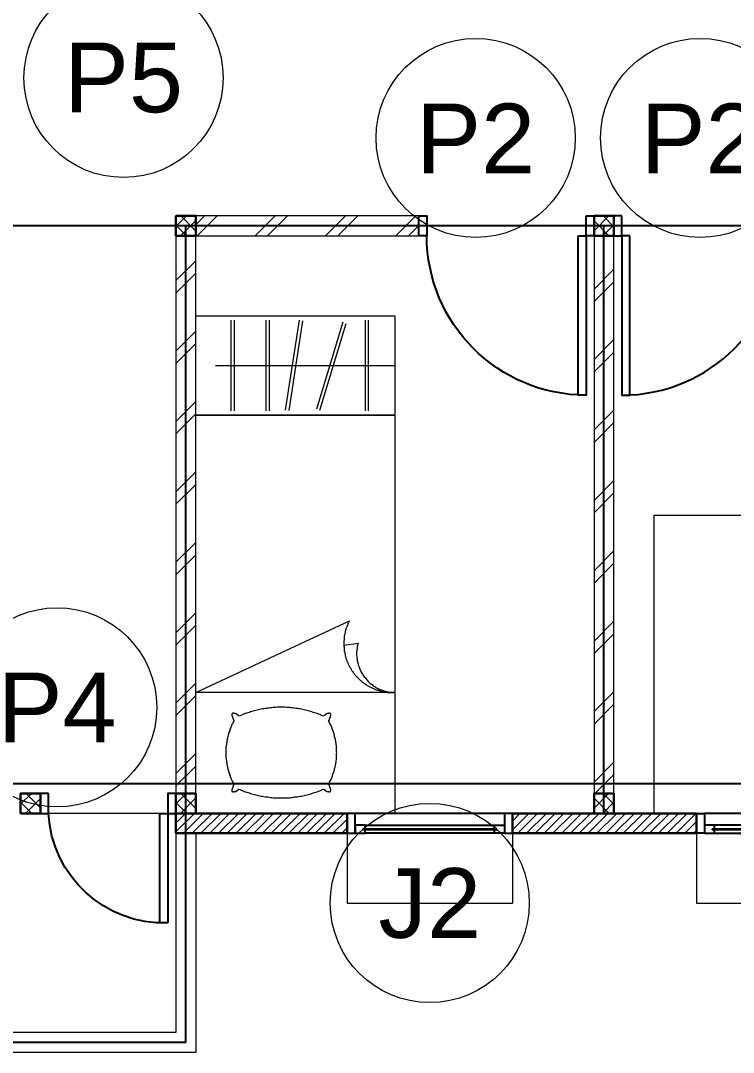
# Model space of a CAD drawing. Header units: millimetres. Extents: x -108 to 357, y -17 to 192.
# Drawn here: x 9.72 to 13.3, y 131.51 to 136.69 of the extents above; entities that cross this region are included whole.
import ezdxf
from ezdxf.enums import TextEntityAlignment as Align

# ---------------------------------------------------------------- set-up
doc = ezdxf.new("R2010")
doc.units = ezdxf.units.MM
for name, color, linetype, lineweight in [('ars', 11, 'Continuous', 0), ('KACA', 151, 'Continuous', 5), ('KOL', 1, 'Continuous', 30), ('KOLOM', 4, 'Continuous', 9), ('lan', 7, 'Continuous', 15), ('NOT', 7, 'Continuous', 20), ('tem', 5, 'Continuous', 20)]:
    doc.layers.add(name, color=color, linetype=linetype, lineweight=lineweight)
doc.layers.add('as', color=1, linetype='Continuous', plot=False)
doc.layers.add('Kusen', color=30, linetype='Continuous')
doc.styles.add('S', font='simplex', dxfattribs={"width": 0.75})
doc.styles.get("Standard").update_dxf_attribs({"font": 'arial.ttf'})
pattern_1 = [(225, (-516.67873, 383.079584), (0.0220970869, -0.0220970869), [])]

# ---------------------------------------------------------------- blocks, each defined once
blk = doc.blocks.new('T. J1')
at = {"layer": 'Kusen'}
for p, q in [((-0.7188, 0.1), (-0.0688, 0.1)), ((-0.0688, 0.06), (-0.7188, 0.06)), ((0.7212, 0.1), (0.0712, 0.1)), ((0.0712, 0.06), (0.7212, 0.06)), ((-0.0188, 0), (-0.7688, 0)), ((0.0212, 0), (0.7712, 0))]:
    blk.add_line(p, q, dxfattribs=at)
for points in [[(-0.8088, 0), (-0.7688, 0), (-0.7688, 0.1), (-0.8088, 0.1)], [(-0.0188, 0), (0.0212, 0), (0.0212, 0.1), (-0.0188, 0.1)], [(0.8112, 0), (0.7712, 0), (0.7712, 0.1), (0.8112, 0.1)]]:
    blk.add_lwpolyline(points, close=True, dxfattribs=at)
for points in [[(-0.7188, 0.0775), (-0.7188, 0.06), (-0.7688, 0.06), (-0.7688, 0.1), (-0.7188, 0.1), (-0.7188, 0.0825), (-0.7288, 0.0825), (-0.7288, 0.0775), (-0.7188, 0.0775)], [(-0.0688, 0.0775), (-0.0688, 0.06), (-0.0188, 0.06), (-0.0188, 0.1), (-0.0688, 0.1), (-0.0688, 0.0825), (-0.0588, 0.0825), (-0.0588, 0.0775), (-0.0688, 0.0775)], [(0.0712, 0.0775), (0.0712, 0.06), (0.0212, 0.06), (0.0212, 0.1), (0.0712, 0.1), (0.0712, 0.0825), (0.0612, 0.0825), (0.0612, 0.0775), (0.0712, 0.0775)], [(0.7212, 0.0775), (0.7212, 0.06), (0.7712, 0.06), (0.7712, 0.1), (0.7212, 0.1), (0.7212, 0.0825), (0.7312, 0.0825), (0.7312, 0.0775), (0.7212, 0.0775)]]:
    blk.add_lwpolyline(points, dxfattribs=at)
at = {"layer": 'Kusen', "color": 141}
for points in [[(-0.7288, 0.0775), (-0.0588, 0.0775), (-0.0588, 0.0825), (-0.7288, 0.0825)], [(0.7312, 0.0775), (0.0612, 0.0775), (0.0612, 0.0825), (0.7312, 0.0825)]]:
    blk.add_lwpolyline(points, close=True, dxfattribs=at)
blk = doc.blocks.new('T. J2')
at = {"layer": 'KACA', "color": 141}
blk.add_lwpolyline([(-0.3792, 0.0775), (0.2908, 0.0775), (0.2908, 0.0825), (-0.3792, 0.0825)], close=True, dxfattribs=at)
at = {"layer": 'Kusen'}
for p, q in [((-0.3692, 0.1), (0.2808, 0.1)), ((0.2808, 0.06), (-0.3692, 0.06)), ((-0.4192, 0), (0.3308, 0))]:
    blk.add_line(p, q, dxfattribs=at)
for points in [[(-0.4592, 0), (-0.4192, 0), (-0.4192, 0.1), (-0.4592, 0.1)], [(0.3308, 0), (0.3708, 0), (0.3708, 0.1), (0.3308, 0.1)]]:
    blk.add_lwpolyline(points, close=True, dxfattribs=at)
for points in [[(-0.3692, 0.0775), (-0.3692, 0.06), (-0.4192, 0.06), (-0.4192, 0.1), (-0.3692, 0.1), (-0.3692, 0.0825), (-0.3792, 0.0825), (-0.3792, 0.0775), (-0.3692, 0.0775)], [(0.2808, 0.0775), (0.2808, 0.06), (0.3308, 0.06), (0.3308, 0.1), (0.2808, 0.1), (0.2808, 0.0825), (0.2908, 0.0825), (0.2908, 0.0775), (0.2808, 0.0775)]]:
    blk.add_lwpolyline(points, dxfattribs=at)
blk = doc.blocks.new('P.80')
at = {"layer": 'Kusen'}
for points in [[(-69.8094, -74.8368), (-69.7694, -74.8368), (-69.7694, -74.0368), (-69.8094, -74.0368)], [(-70.6094, -74.9368), (-70.5694, -74.9368), (-70.5694, -74.8368), (-70.6094, -74.8368)], [(-69.7694, -74.9368), (-69.7294, -74.9368), (-69.7294, -74.8368), (-69.7694, -74.8368)]]:
    blk.add_lwpolyline(points, close=True, dxfattribs=at)
blk.add_arc((-69.7694, -74.8368), 0.8, 90, 180, dxfattribs=at)
blk = doc.blocks.new('K 10.10')
at = {"layer": 'ars'}
h = blk.add_hatch(dxfattribs=at)
h.set_pattern_fill('_USER', color=256, scale=0.05, angle=45, double=1, pattern_type=0)
h.set_pattern_definition([(45, (0, 0), (-0.035355339, 0.035355339), []), (135, (0, 0), (-0.035355339, -0.035355339), [])])
h.paths.add_polyline_path([(1560.5383, 1380.4069), (1560.6383, 1380.4069), (1560.6383, 1380.5069), (1560.5383, 1380.5069)])
at = {"layer": 'KOL'}
blk.add_lwpolyline([(1560.5383, 1380.4069), (1560.6383, 1380.4069), (1560.6383, 1380.5069), (1560.5383, 1380.5069)], close=True, dxfattribs=at)
blk = doc.blocks.new('P.60')
at = {"layer": 'Kusen'}
for points in [[(1472.8348, 997.5354), (1472.8748, 997.5354), (1472.8748, 997.4354), (1472.8348, 997.4354)], [(1473.4748, 997.5354), (1473.5148, 997.5354), (1473.5148, 997.4354), (1473.4748, 997.4354)], [(1472.8748, 996.8854), (1472.9148, 996.8854), (1472.9148, 997.4354), (1472.8748, 997.4354)]]:
    blk.add_lwpolyline(points, close=True, dxfattribs=at)
blk.add_arc((1472.8948, 997.4658), 0.5808, 268.0266, 356.9943, dxfattribs=at)
blk = doc.blocks.new('BED2')
blk.add_lwpolyline([(-0.4994, 1.9988), (0.4994, 1.9988), (0.4994, 0), (-0.4994, 0)], close=True)
for points in [[(0.4994, 1.9988), (0.4994, 0)], [(0.2827, 1.8765), (0.2766, 1.8789), (0.2706, 1.8826), (0.2633, 1.885), (0.2573, 1.8874), (0.2512, 1.8898), (0.2439, 1.8923), (0.2379, 1.8947), (0.2306, 1.8959), (0.2246, 1.8983), (0.2185, 1.9007), (0.2113, 1.9019), (0.2052, 1.9044), (0.1979, 1.9056), (0.1919, 1.9068), (0.1846, 1.9092), (0.1786, 1.9104), (0.1713, 1.9116), (0.1653, 1.9128), (0.158, 1.914), (0.1519, 1.9153), (0.1447, 1.9165), (0.1374, 1.9165), (0.1314, 1.9177), (0.1241, 1.9189), (0.118, 1.9189), (0.1108, 1.9201), (0.1047, 1.9201), (0.0975, 1.9201), (0.0902, 1.9213), (0.0841, 1.9213), (0.0769, 1.9213), (0.0708, 1.9213), (0.0636, 1.9213), (0.0563, 1.9213), (0.0502, 1.9213), (0.043, 1.9201), (0.0369, 1.9201), (0.0297, 1.9201), (0.0224, 1.9189), (0.0163, 1.9189), (0.0091, 1.9177), (0.003, 1.9165), (-0.0042, 1.9165), (-0.0115, 1.9153), (-0.0176, 1.914), (-0.0248, 1.9128), (-0.0309, 1.9116), (-0.0381, 1.9104), (-0.0442, 1.9092), (-0.0515, 1.9068), (-0.0575, 1.9056), (-0.0648, 1.9044), (-0.0708, 1.9019), (-0.0781, 1.9007), (-0.0841, 1.8983), (-0.0902, 1.8959), (-0.0975, 1.8947), (-0.1035, 1.8923), (-0.1108, 1.8898), (-0.1168, 1.8874), (-0.1229, 1.885), (-0.1301, 1.8826), (-0.1362, 1.8789), (-0.1423, 1.8765)], [(-0.1435, 1.8765), (-0.1435, 1.8765), (-0.1435, 1.8765), (-0.1447, 1.8765), (-0.1447, 1.8777), (-0.1447, 1.8789), (-0.1471, 1.8789), (-0.1471, 1.8814), (-0.1495, 1.8814), (-0.1495, 1.8826), (-0.1495, 1.8826), (-0.1495, 1.8838), (-0.1519, 1.8838), (-0.1519, 1.8862), (-0.1556, 1.8862), (-0.1556, 1.8874), (-0.158, 1.8874), (-0.158, 1.8886), (-0.1592, 1.8886), (-0.1592, 1.8886), (-0.1689, 1.8886), (-0.1689, 1.8898), (-0.1701, 1.8898), (-0.1701, 1.891), (-0.1737, 1.891), (-0.1737, 1.8898), (-0.1737, 1.8898), (-0.1737, 1.8886), (-0.1774, 1.8886), (-0.1774, 1.8886), (-0.1774, 1.8886), (-0.1774, 1.8862), (-0.1786, 1.8862), (-0.1786, 1.8789), (-0.1774, 1.8789), (-0.1774, 1.8765), (-0.1774, 1.8765), (-0.1774, 1.8729), (-0.1762, 1.8729), (-0.1762, 1.8705), (-0.1749, 1.8705), (-0.1749, 1.868), (-0.1737, 1.868), (-0.1737, 1.8668), (-0.1737, 1.8668), (-0.1737, 1.8632), (-0.1725, 1.8632), (-0.1725, 1.8608), (-0.1713, 1.8608), (-0.1713, 1.8571), (-0.1713, 1.8571), (-0.1713, 1.8559), (-0.1701, 1.8559), (-0.1701, 1.8547), (-0.1689, 1.8547), (-0.1689, 1.8523), (-0.1677, 1.8523)], [(0.3081, 1.8523), (0.3081, 1.8523), (0.3081, 1.8547), (0.3093, 1.8547), (0.3093, 1.8559), (0.3105, 1.8559), (0.3105, 1.8571), (0.3117, 1.8571), (0.3117, 1.8608), (0.3117, 1.8608), (0.3117, 1.8632), (0.313, 1.8632), (0.313, 1.8668), (0.3142, 1.8668), (0.3142, 1.868), (0.3142, 1.868), (0.3142, 1.8705), (0.3154, 1.8705), (0.3154, 1.8729), (0.3166, 1.8729), (0.3166, 1.8765), (0.3178, 1.8765), (0.3178, 1.8789), (0.3178, 1.8789), (0.3178, 1.8862), (0.3178, 1.8862), (0.3178, 1.8886), (0.3166, 1.8886), (0.3166, 1.8886), (0.3142, 1.8886), (0.3142, 1.8898), (0.313, 1.8898), (0.313, 1.891), (0.3093, 1.891), (0.3093, 1.8898), (0.3081, 1.8898), (0.3081, 1.8886), (0.2996, 1.8886), (0.2996, 1.8886), (0.2972, 1.8886), (0.2972, 1.8874), (0.296, 1.8874), (0.296, 1.8862), (0.2924, 1.8862), (0.2924, 1.8838), (0.29, 1.8838), (0.29, 1.8826), (0.2887, 1.8826), (0.2887, 1.8814), (0.2863, 1.8814), (0.2863, 1.8789), (0.2851, 1.8789), (0.2851, 1.8777), (0.2839, 1.8777), (0.2839, 1.8765), (0.2839, 1.8765), (0.2839, 1.8765), (0.2827, 1.8765)], [(-0.1677, 1.8523), (-0.1701, 1.8475), (-0.1725, 1.8426), (-0.1749, 1.8378), (-0.1774, 1.8329), (-0.1798, 1.8293), (-0.1822, 1.8245), (-0.1834, 1.8196), (-0.1858, 1.8148), (-0.187, 1.8099), (-0.1895, 1.8051), (-0.1907, 1.799), (-0.1931, 1.7942), (-0.1943, 1.7893), (-0.1955, 1.7845), (-0.1967, 1.7797), (-0.1979, 1.7748), (-0.1992, 1.77), (-0.2004, 1.7651), (-0.2016, 1.7591), (-0.2028, 1.7542), (-0.204, 1.7494), (-0.204, 1.7446), (-0.2052, 1.7397), (-0.2052, 1.7349), (-0.2064, 1.7288), (-0.2064, 1.724), (-0.2076, 1.7191), (-0.2076, 1.7143), (-0.2076, 1.7082), (-0.2076, 1.7034), (-0.2076, 1.6985), (-0.2088, 1.6937), (-0.2076, 1.6877), (-0.2076, 1.6828), (-0.2076, 1.678), (-0.2076, 1.6731), (-0.2076, 1.6683), (-0.2064, 1.6622), (-0.2064, 1.6574), (-0.2052, 1.6525), (-0.2052, 1.6477), (-0.204, 1.6429), (-0.204, 1.6368), (-0.2028, 1.632), (-0.2016, 1.6271), (-0.2004, 1.6223), (-0.1992, 1.6174), (-0.1979, 1.6126), (-0.1967, 1.6065), (-0.1955, 1.6017), (-0.1943, 1.5969), (-0.1931, 1.592), (-0.1907, 1.5872), (-0.1895, 1.5823), (-0.187, 1.5775), (-0.1858, 1.5726), (-0.1834, 1.5678), (-0.1822, 1.563), (-0.1798, 1.5581), (-0.1774, 1.5533), (-0.1749, 1.5484), (-0.1725, 1.5436), (-0.1701, 1.5387), (-0.1677, 1.5339)], [(0.3081, 1.5339), (0.3105, 1.5387), (0.313, 1.5436), (0.3154, 1.5484), (0.3178, 1.5533), (0.3202, 1.5581), (0.3226, 1.563), (0.3238, 1.5678), (0.3263, 1.5726), (0.3275, 1.5775), (0.3299, 1.5823), (0.3311, 1.5872), (0.3335, 1.592), (0.3347, 1.5969), (0.336, 1.6017), (0.3372, 1.6065), (0.3384, 1.6126), (0.3396, 1.6174), (0.3408, 1.6223), (0.342, 1.6271), (0.3432, 1.632), (0.3444, 1.6368), (0.3444, 1.6429), (0.3456, 1.6477), (0.3456, 1.6525), (0.3469, 1.6574), (0.3469, 1.6622), (0.3481, 1.6683), (0.3481, 1.6731), (0.3481, 1.678), (0.3481, 1.6828), (0.3493, 1.6889), (0.3493, 1.6937), (0.3493, 1.6985), (0.3481, 1.7034), (0.3481, 1.7082), (0.3481, 1.7143), (0.3481, 1.7191), (0.3469, 1.724), (0.3469, 1.7288), (0.3456, 1.7349), (0.3456, 1.7397), (0.3444, 1.7446), (0.3444, 1.7494), (0.3432, 1.7542), (0.342, 1.7591), (0.3408, 1.7651), (0.3396, 1.77), (0.3384, 1.7748), (0.3372, 1.7797), (0.336, 1.7845), (0.3347, 1.7893), (0.3335, 1.7942), (0.3311, 1.799), (0.3299, 1.8051), (0.3275, 1.8099), (0.3263, 1.8148), (0.3238, 1.8196), (0.3226, 1.8245), (0.3202, 1.8293), (0.3178, 1.8329), (0.3154, 1.8378), (0.313, 1.8426), (0.3105, 1.8475), (0.3081, 1.8523)], [(-0.1677, 1.5339), (-0.1689, 1.5339), (-0.1689, 1.5327), (-0.1701, 1.5327), (-0.1701, 1.5303), (-0.1713, 1.5303), (-0.1713, 1.5278), (-0.1713, 1.5278), (-0.1713, 1.5254), (-0.1725, 1.5254), (-0.1725, 1.523), (-0.1737, 1.523), (-0.1737, 1.5206), (-0.1737, 1.5206), (-0.1737, 1.5182), (-0.1749, 1.5182), (-0.1749, 1.5169), (-0.1762, 1.5169), (-0.1762, 1.5145), (-0.1774, 1.5145), (-0.1774, 1.5097), (-0.1774, 1.5097), (-0.1774, 1.5073), (-0.1786, 1.5073), (-0.1786, 1.5), (-0.1774, 1.5), (-0.1774, 1.4988), (-0.1774, 1.4988), (-0.1774, 1.4976), (-0.1737, 1.4976), (-0.1737, 1.4964), (-0.1737, 1.4964), (-0.1737, 1.4964), (-0.1701, 1.4964), (-0.1701, 1.4964), (-0.1689, 1.4964), (-0.1689, 1.4976), (-0.1592, 1.4976), (-0.1592, 1.4988), (-0.158, 1.4988), (-0.158, 1.5), (-0.1556, 1.5), (-0.1556, 1.5), (-0.1519, 1.5), (-0.1519, 1.5024), (-0.1495, 1.5024), (-0.1495, 1.5048), (-0.1495, 1.5048), (-0.1495, 1.5061), (-0.1471, 1.5061), (-0.1471, 1.5073), (-0.1447, 1.5073), (-0.1447, 1.5085), (-0.1447, 1.5085), (-0.1435, 1.5085), (-0.1435, 1.5097), (-0.1435, 1.5097)], [(-0.1423, 1.5109), (-0.1362, 1.5085), (-0.1289, 1.5048), (-0.1229, 1.5024), (-0.1168, 1.5), (-0.1108, 1.4976), (-0.1035, 1.4952), (-0.0975, 1.4939), (-0.0902, 1.4915), (-0.0841, 1.4891), (-0.0781, 1.4879), (-0.0708, 1.4855), (-0.0648, 1.4843), (-0.0575, 1.4818), (-0.0515, 1.4806), (-0.0442, 1.4794), (-0.0381, 1.477), (-0.0309, 1.4758), (-0.0248, 1.4746), (-0.0176, 1.4734), (-0.0115, 1.4722), (-0.0042, 1.4722), (0.003, 1.4709), (0.0091, 1.4697), (0.0163, 1.4685), (0.0224, 1.4685), (0.0297, 1.4673), (0.0369, 1.4673), (0.043, 1.4673), (0.0502, 1.4661), (0.0563, 1.4661), (0.0636, 1.4661), (0.0708, 1.4661), (0.0769, 1.4661), (0.0841, 1.4661), (0.0902, 1.4661), (0.0975, 1.4673), (0.1047, 1.4673), (0.1108, 1.4673), (0.118, 1.4685), (0.1241, 1.4685), (0.1314, 1.4697), (0.1386, 1.4709), (0.1447, 1.4722), (0.1519, 1.4722), (0.158, 1.4734), (0.1653, 1.4746), (0.1713, 1.4758), (0.1786, 1.477), (0.1846, 1.4794), (0.1919, 1.4806), (0.1979, 1.4818), (0.2052, 1.4843), (0.2113, 1.4855), (0.2185, 1.4879), (0.2246, 1.4891), (0.2306, 1.4915), (0.2379, 1.4939), (0.2439, 1.4952), (0.2512, 1.4976), (0.2573, 1.5), (0.2633, 1.5024), (0.2706, 1.5061), (0.2766, 1.5085), (0.2827, 1.5109)], [(0.2827, 1.5097), (0.2839, 1.5097)], [(0.2839, 1.5097), (0.2839, 1.5085), (0.2839, 1.5085), (0.2839, 1.5085), (0.2851, 1.5085), (0.2851, 1.5073), (0.2863, 1.5073), (0.2863, 1.5061), (0.2887, 1.5061), (0.2887, 1.5048), (0.29, 1.5048), (0.29, 1.5024), (0.2924, 1.5024), (0.2924, 1.5), (0.296, 1.5), (0.296, 1.5), (0.2972, 1.5), (0.2972, 1.4988), (0.2996, 1.4988), (0.2996, 1.4976), (0.3081, 1.4976), (0.3081, 1.4964), (0.3093, 1.4964), (0.3093, 1.4964), (0.313, 1.4964), (0.313, 1.4964), (0.3142, 1.4964), (0.3142, 1.4976), (0.3166, 1.4976), (0.3166, 1.4988), (0.3178, 1.4988), (0.3178, 1.5), (0.3178, 1.5), (0.3178, 1.5073), (0.3178, 1.5073), (0.3178, 1.5097), (0.3166, 1.5097), (0.3166, 1.5145), (0.3154, 1.5145), (0.3154, 1.5169), (0.3142, 1.5169), (0.3142, 1.5182), (0.3142, 1.5182), (0.3142, 1.5206), (0.313, 1.5206), (0.313, 1.523), (0.3117, 1.523), (0.3117, 1.5254), (0.3117, 1.5254), (0.3117, 1.5278), (0.3105, 1.5278), (0.3105, 1.5303), (0.3093, 1.5303), (0.3093, 1.5327), (0.3081, 1.5327), (0.3081, 1.5339), (0.3081, 1.5339)], [(-0.3154, 1.1441), (-0.3142, 1.1501), (-0.313, 1.155), (-0.3117, 1.161), (-0.3105, 1.1659), (-0.3105, 1.1719), (-0.3093, 1.1768), (-0.3093, 1.1828), (-0.3081, 1.1877), (-0.3081, 1.1937), (-0.3081, 1.1998), (-0.3081, 1.2046), (-0.3093, 1.2107), (-0.3093, 1.2155), (-0.3105, 1.2215), (-0.3105, 1.2264), (-0.3117, 1.2324), (-0.313, 1.2373), (-0.3142, 1.2433), (-0.3154, 1.2482), (-0.3166, 1.253), (-0.319, 1.2591), (-0.3202, 1.2639), (-0.3226, 1.2688), (-0.3238, 1.2748), (-0.3263, 1.2797), (-0.3287, 1.2845), (-0.3311, 1.2893), (-0.3347, 1.2942), (-0.3372, 1.299), (-0.3396, 1.3039), (-0.3432, 1.3087), (-0.3469, 1.3136), (-0.3505, 1.3172), (-0.3541, 1.322), (-0.3577, 1.3257), (-0.3614, 1.3305), (-0.365, 1.3341), (-0.3686, 1.3378), (-0.3735, 1.3426), (-0.3771, 1.3462), (-0.3808, 1.3499), (-0.3856, 1.3523), (-0.3904, 1.3559), (-0.3953, 1.3596), (-0.3989, 1.362), (-0.4038, 1.3644), (-0.4086, 1.368), (-0.4134, 1.3705), (-0.4183, 1.3729), (-0.4231, 1.3753), (-0.4292, 1.3777), (-0.434, 1.3789), (-0.4389, 1.3814), (-0.4437, 1.3826), (-0.4498, 1.385), (-0.4546, 1.3862), (-0.4607, 1.3874), (-0.4655, 1.3886), (-0.4715, 1.3898), (-0.4764, 1.3898), (-0.4824, 1.391), (-0.4873, 1.391), (-0.4933, 1.3923), (-0.4994, 1.3923)], [(-0.2718, 1.0315), (-0.2706, 1.0351), (-0.2682, 1.0387), (-0.2669, 1.0424), (-0.2645, 1.046), (-0.2633, 1.0496), (-0.2621, 1.0533), (-0.2609, 1.0581), (-0.2585, 1.0617), (-0.2573, 1.0654), (-0.2561, 1.069), (-0.2548, 1.0726), (-0.2536, 1.0763), (-0.2524, 1.0811), (-0.2512, 1.0847), (-0.2512, 1.0884), (-0.25, 1.092), (-0.2488, 1.0956), (-0.2488, 1.1005), (-0.2476, 1.1041), (-0.2464, 1.1077), (-0.2464, 1.1114), (-0.2464, 1.1162), (-0.2452, 1.1199), (-0.2452, 1.1235), (-0.2452, 1.1283), (-0.2439, 1.132), (-0.2439, 1.1356), (-0.2439, 1.1392), (-0.2439, 1.1441), (-0.2439, 1.1477), (-0.2439, 1.1513), (-0.2439, 1.1562), (-0.2439, 1.1598), (-0.2452, 1.1634), (-0.2452, 1.1671), (-0.2452, 1.1719), (-0.2464, 1.1755), (-0.2464, 1.1792), (-0.2464, 1.1828), (-0.2476, 1.1877), (-0.2488, 1.1913), (-0.2488, 1.1949), (-0.25, 1.1985), (-0.2512, 1.2034), (-0.2512, 1.207), (-0.2524, 1.2107), (-0.2536, 1.2143), (-0.2548, 1.2179), (-0.2561, 1.2228), (-0.2573, 1.2264), (-0.2585, 1.23), (-0.2597, 1.2337), (-0.2621, 1.2373), (-0.2633, 1.2409), (-0.2645, 1.2446), (-0.2657, 1.2482), (-0.2682, 1.2518), (-0.2694, 1.2554), (-0.2718, 1.2591), (-0.273, 1.2627), (-0.2754, 1.2663), (-0.2778, 1.27), (-0.2803, 1.2736), (-0.2815, 1.2772), (-0.2839, 1.2809), (-0.2863, 1.2845), (-0.2887, 1.2869), (-0.2912, 1.2906), (-0.2936, 1.2942), (-0.296, 1.2966), (-0.2984, 1.3002), (-0.3008, 1.3039), (-0.3033, 1.3063), (-0.3057, 1.3099), (-0.3093, 1.3123), (-0.3117, 1.316), (-0.3142, 1.3184), (-0.3178, 1.3208), (-0.3202, 1.3245), (-0.3226, 1.3269), (-0.3263, 1.3293), (-0.3287, 1.3317), (-0.3323, 1.3354), (-0.3347, 1.3378), (-0.3384, 1.3402), (-0.342, 1.3426), (-0.3444, 1.345), (-0.3481, 1.3475), (-0.3517, 1.3487), (-0.3541, 1.3511), (-0.3577, 1.3535), (-0.3614, 1.3559), (-0.365, 1.3584), (-0.3686, 1.3596), (-0.3711, 1.362), (-0.3747, 1.3632), (-0.3783, 1.3656), (-0.382, 1.3668), (-0.3856, 1.3692), (-0.3892, 1.3705), (-0.3929, 1.3717), (-0.3965, 1.3741), (-0.4001, 1.3753), (-0.4038, 1.3765), (-0.4074, 1.3777), (-0.411, 1.3789), (-0.4159, 1.3801), (-0.4195, 1.3814), (-0.4231, 1.3826), (-0.4268, 1.3838), (-0.4304, 1.385), (-0.4352, 1.3862), (-0.4389, 1.3862), (-0.4425, 1.3874), (-0.4461, 1.3886), (-0.451, 1.3886), (-0.4546, 1.3898), (-0.4582, 1.3898), (-0.4619, 1.391), (-0.4667, 1.391), (-0.4703, 1.391), (-0.474, 1.3923), (-0.4788, 1.3923), (-0.4824, 1.3923), (-0.4873, 1.3923), (-0.4909, 1.3923), (-0.4946, 1.3923), (-0.4994, 1.3923)], [(-0.4994, 1.391), (0.4994, 1.391)], [(0.4994, 1.391), (-0.273, 1.0315)], [(-0.2439, 1.1538), (-0.3166, 1.1441)], [(-0.4994, 0), (0.4994, 0)], [(0.4994, -0.4988), (-0.4994, -0.4988), (-0.4994, 0), (0.4994, 0), (0.4994, -0.4988)], [(-0.3686, -0.0218), (-0.3686, -0.477)], [(-0.3505, -0.477), (-0.3505, -0.0218)], [(-0.1241, -0.0254), (-0.2561, -0.4613)], [(-0.2391, -0.4685), (-0.1071, -0.0315)], [(0.0309, -0.0242), (-0.0381, -0.4746)], [(-0.02, -0.477), (0.0502, -0.0266)], [(0.1289, -0.0218), (0.1289, -0.477)], [(0.1471, -0.477), (0.1471, -0.0218)], [(0.3057, -0.0218), (0.3057, -0.477)], [(0.3238, -0.477), (0.3238, -0.0218)], [(0.4001, -0.2494), (-0.4994, -0.2494)]]:
    blk.add_lwpolyline(points)
blk = doc.blocks.new('BED1')
at = {"color": 0, "linetype": 'Continuous'}
for points in [[(1.9976, 0), (1.9976, 1.4976), (0, 1.4976), (0, 0), (1.9976, 0)], [(1.5484, 1.0993), (1.1489, 1.0993), (1.1489, 1.4976), (1.5484, 1.0993)], [(1.9346, 1.3656), (1.9443, 1.2458), (1.9467, 1.1259), (1.9467, 1.0061), (1.9443, 0.8862), (1.9346, 0.7663), (1.707, 0.7809), (1.586, 0.7663), (1.6017, 1.1404), (1.586, 1.3656), (1.8717, 1.3426), (1.9346, 1.3656)], [(1.4492, 1.0993), (1.4492, 0)], [(1.5484, 1.0993), (1.5484, 0)], [(1.9298, 0.1235), (1.7724, 0.138), (1.5799, 0.1235), (1.5981, 0.2833), (1.5799, 0.7228), (1.6634, 0.7094), (1.9298, 0.7228)], [(1.9298, 0.1235), (1.931, 0.1332), (1.9322, 0.1429), (1.9334, 0.1513), (1.9346, 0.161), (1.9346, 0.1707), (1.9358, 0.1804), (1.937, 0.1889), (1.9383, 0.1985), (1.9383, 0.2082), (1.9395, 0.2179), (1.9407, 0.2264), (1.9407, 0.2361), (1.9419, 0.2458), (1.9419, 0.2542), (1.9431, 0.2639), (1.9431, 0.2736), (1.9443, 0.2833), (1.9443, 0.2918), (1.9455, 0.3015), (1.9455, 0.3111), (1.9455, 0.3208), (1.9467, 0.3293), (1.9467, 0.339), (1.9467, 0.3487), (1.9467, 0.3584), (1.9479, 0.3668), (1.9479, 0.3765), (1.9479, 0.3862), (1.9479, 0.3959), (1.9479, 0.4044), (1.9479, 0.414), (1.9479, 0.4237), (1.9479, 0.4334), (1.9479, 0.4419), (1.9479, 0.4516), (1.9479, 0.4613), (1.9479, 0.4709), (1.9479, 0.4794), (1.9467, 0.4891), (1.9467, 0.4988), (1.9467, 0.5085), (1.9467, 0.5169), (1.9455, 0.5266), (1.9455, 0.5363), (1.9455, 0.546), (1.9443, 0.5545), (1.9443, 0.5642), (1.9431, 0.5738), (1.9431, 0.5835), (1.9419, 0.592), (1.9419, 0.6017), (1.9407, 0.6114), (1.9407, 0.6199), (1.9395, 0.6295), (1.9383, 0.6392), (1.9383, 0.6489), (1.937, 0.6574), (1.9358, 0.6671), (1.9346, 0.6768), (1.9346, 0.6864), (1.9334, 0.6949), (1.9322, 0.7046), (1.931, 0.7143), (1.9298, 0.7228)]]:
    blk.add_lwpolyline(points, dxfattribs=at)
blk = doc.blocks.new('typikal-1a')
at = {"layer": 'as'}
for p, q in [((0, 2.8), (6.2, 2.8)), ((2.5, -0.15), (2.5, 2.8)), ((4.6, -1.3), (4.6, 2.8)), ((4.6, -1.3), (6.2, -1.3))]:
    blk.add_line(p, q, dxfattribs=at)
at = {"layer": 'KOL'}
for points in [[(2.035, -0.15), (2.96, -0.15), (2.96, -0.25), (2.035, -0.25)], [(3.79, -0.15), (4.65, -0.15), (4.65, -0.25), (3.79, -0.25)]]:
    blk.add_lwpolyline(points, close=True, dxfattribs=at)
at = {"layer": 'lan'}
for p, q in [((4.73, -0.15), (5.29, -0.15)), ((4.55, -0.25), (4.55, -1.35)), ((4.65, -0.25), (4.65, -1.25)), ((4.65, -1.25), (6.15, -1.25)), ((4.55, -1.35), (6.2, -1.35))]:
    blk.add_line(p, q, dxfattribs=at)
at = {"layer": 'tem'}
for points in [[(4.55, 2.75), (3.43, 2.75), (3.43, 2.85), (4.55, 2.85)], [(2.45, 2.75), (2.55, 2.75), (2.55, -0.05), (2.45, -0.05)], [(4.55, 2.75), (4.65, 2.75), (4.65, -0.05), (4.55, -0.05)]]:
    blk.add_lwpolyline(points, close=True, dxfattribs=at)
at = {"layer": 'ars', "xscale": -1, "rotation": 180}
blk.add_blockref('BED2', (4.0506, 1.8488), dxfattribs=at)
at = {"layer": 'ars', "rotation": 180}
blk.add_blockref('BED1', (2.2476, 1.3476), dxfattribs=at)
at = {"layer": 'KOLOM', "extrusion": (0, 0, -1), "zscale": -1}
for p in [(-1563.0883, -1377.6569), (-1565.1883, -1377.6569), (-1563.0883, -1380.5569), (-1565.1883, -1380.5569), (-1565.9683, -1380.5569)]:
    blk.add_blockref('K 10.10', p, dxfattribs=at)
at = {"layer": 'Kusen', "xscale": -1, "rotation": 180}
for name, p in [('P.80', (72.1794, -72.0868)), ('T. J1', (1.2238, -0.15)), ('T. J2', (3.4192, -0.15))]:
    blk.add_blockref(name, p, dxfattribs=at)
at = {"layer": 'Kusen', "rotation": 180}
blk.add_blockref('P.80', (-67.1794, -72.0868), dxfattribs=at)
at = {"layer": 'Kusen'}
blk.add_blockref('P.60', (-1468.1848, -997.5854), dxfattribs=at)
blk = doc.blocks.new('A-4')
at = {"layer": 'ars'}
h = blk.add_hatch(dxfattribs=at)
h.set_pattern_fill('TEMBOK', color=256, scale=0.25)
h.set_pattern_definition([(45, (8.9128, -0.72464), (-0.1767767, 0.1767767), []), (45, (8.9753, -0.72464), (-0.1767767, 0.1767767), [])])
h.paths.add_polyline_path([(-22.03, 46), (-23.15, 46), (-23.15, 45.9), (-22.03, 45.9)])
h = blk.add_hatch(dxfattribs=at)
h.set_pattern_fill('TEMBOK', color=256, scale=0.25)
h.set_pattern_definition([(45, (8.0328, -0.72464), (-0.1767767, 0.1767767), []), (45, (8.0953, -0.72464), (-0.1767767, 0.1767767), [])])
h.paths.add_polyline_path([(-23.25, 45.9), (-23.15, 45.9), (-23.15, 43.1), (-23.25, 43.1)])
h = blk.add_hatch(dxfattribs=at)
h.set_pattern_fill('TEMBOK', color=256, scale=0.25)
h.set_pattern_definition([(45, (5.9328, -0.72464), (-0.1767767, 0.1767767), []), (45, (5.9953, -0.72464), (-0.1767767, 0.1767767), [])])
h.paths.add_polyline_path([(-21.15, 45.9), (-21.05, 45.9), (-21.05, 43.1), (-21.15, 43.1)])
h = blk.add_hatch(dxfattribs=at)
h.set_pattern_fill('ANSI31', color=256, scale=0.25, angle=180, style=0)
h.set_pattern_definition(pattern_1)
h.paths.add_polyline_path([(-22.39, 43), (-23.25, 43), (-23.25, 42.9), (-22.39, 42.9)])
h = blk.add_hatch(dxfattribs=at)
h.set_pattern_fill('ANSI31', color=256, scale=0.25, angle=180, style=0)
h.set_pattern_definition(pattern_1)
h.paths.add_polyline_path([(-20.635, 43), (-21.56, 43), (-21.56, 42.9), (-20.635, 42.9)])
at = {"layer": 'as'}
blk.add_line((-37.2, 43.15), (37.2, 43.15), dxfattribs=at)
at = {"layer": 'lan'}
for p, q in [((-22.39, 42.9), (-22.39, 42.55)), ((-21.56, 42.9), (-21.56, 42.55)), ((-20.635, 42.9), (-20.635, 42.55)), ((-22.39, 42.55), (-21.56, 42.55)), ((-20.635, 42.55), (-19.015, 42.55))]:
    blk.add_line(p, q, dxfattribs=at)
at = {"layer": 'lan', "xscale": -1}
blk.add_blockref('typikal-1a', (-18.6, 43.15), dxfattribs=at)
blk = doc.blocks.new('NAV')
blk.add_circle((0, -0.4), 0.4)
at = {"style": 'S', "width": 0.75, "flags": 4}
blk.add_attdef('AV', text='', height=0.3, dxfattribs=at).set_placement((0, -0.4), align=Align.MIDDLE)

msp = doc.modelspace()

# ---------------------------------------------------------------- block references
msp.add_blockref('A-4', (33.74738, 89.70808))
at = {"layer": 'NOT'}
ref = msp.add_blockref('NAV', (10.23424, 136.90105), dxfattribs=dict(at, xscale=1.25, yscale=1.25, zscale=1.25))
ref.add_attrib('AV', 'P5', dxfattribs={"layer": '0', "height": 0.35, "rotation": 360, "flags": 4}).set_placement((10.23424, 136.40105), align=Align.MIDDLE)
ref = msp.add_blockref('NAV', (12.003, 136.59981), dxfattribs=dict(at, xscale=1.25, yscale=1.25, zscale=1.25))
ref.add_attrib('AV', 'P2', dxfattribs={"layer": '0', "height": 0.35, "rotation": 360, "flags": 4}).set_placement((12.003, 136.09981), align=Align.MIDDLE)
ref = msp.add_blockref('NAV', (13.13045, 136.59981), dxfattribs=dict(at, xscale=1.25, yscale=1.25, zscale=1.25))
ref.add_attrib('AV', 'P2', dxfattribs={"layer": '0', "height": 0.35, "rotation": 360, "flags": 4}).set_placement((13.13045, 136.09981), align=Align.MIDDLE)
ref = msp.add_blockref('NAV', (9.90084, 133.7403), dxfattribs=dict(at, xscale=1.25, yscale=1.25, zscale=1.25))
ref.add_attrib('AV', 'P4', dxfattribs={"layer": '0', "height": 0.35, "rotation": 360, "flags": 4}).set_placement((9.90084, 133.2403), align=Align.MIDDLE)
ref = msp.add_blockref('NAV', (11.77238, 132.75808), dxfattribs=dict(at, xscale=1.25, yscale=1.25, zscale=1.25))
ref.add_attrib('AV', 'J2', dxfattribs={"layer": '0', "height": 0.35, "rotation": 360, "flags": 4}).set_placement((11.77238, 132.25808), align=Align.MIDDLE)

doc.saveas('drawing.dxf')
